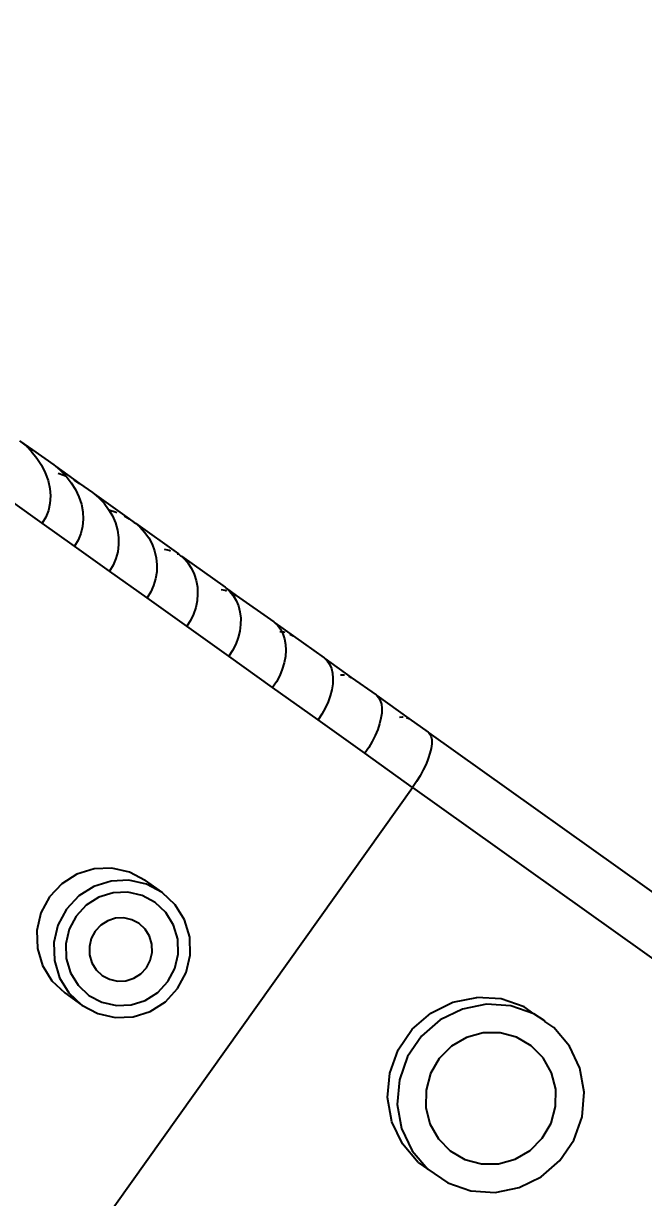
# Model space of a CAD drawing. Header units: metres. Extents: x 141303 to 146299, y 125960 to 127091.
# Drawn here: x 146022.0436 to 146022.1704, y 126150.8589 to 126151.0988 of the extents above; entities that cross this region are included whole.
import ezdxf

# ---------------------------------------------------------------- set-up
doc = ezdxf.new("R2010")
doc.units = ezdxf.units.M
doc.header["$MEASUREMENT"] = 0
for name, color, linetype in [('DIMENSION', 50, 'Continuous'), ('Edges', 7, 'Continuous'), ('FURNITURE', 6, 'Continuous')]:
    doc.layers.add(name, color=color, linetype=linetype)
doc.styles.get("Standard").update_dxf_attribs({"font": 'arial.ttf'})
doc.dimstyles.get("Standard").update_dxf_attribs({"dimtxt": 0.18, "dimasz": 0.18, "dimexe": 0.18, "dimexo": 0.0625, "dimgap": 0.09, "dimtad": 0, "dimtih": 1, "dimtoh": 1, "dimdec": 4, "dimzin": 0, "dimdsep": 46, "dimtxsty": 'Standard', "dimcen": 0.09, "dimadec": 0, "dimazin": 0, "dimtfac": 1, "dimtdec": 4, "dimtofl": 0, "dimtmove": 0, "dimatfit": 3, "dimfxl": 1, "dimtolj": 1, "dimtzin": 0, "dimarcsym": 0})

# ---------------------------------------------------------------- blocks, each defined once
blk = doc.blocks.new('ultrasound machine pl')
at = {"layer": 'Edges'}
for p, q in [((178.116, 92.8), (178.111, 92.72)), ((178.111, 92.72), (178.111, 92.696)), ((178.116, 92.8), (178.116, 92.613)), ((178.094, 92.617), (178.067, 92.517)), ((178.111, 92.696), (178.094, 92.617)), ((178.111, 92.696), (178.116, 92.613)), ((178.116, 92.613), (178.118, 92.309)), ((177.483, 92.022), (177.483, 92.445)), ((178.067, 92.517), (178.03, 92.423)), ((177.983, 92.335), (177.929, 92.257)), ((178.03, 92.423), (177.983, 92.335)), ((178.118, 92.309), (178.116, 92.285)), ((177.866, 92.187), (177.798, 92.129)), ((177.929, 92.257), (177.866, 92.187)), ((178.067, 92.209), (178.089, 92.141)), ((178.111, 92.21), (178.094, 92.113)), ((178.116, 92.285), (178.111, 92.21)), ((178.116, 92.285), (178.116, 91.937)), ((177.565, 92.029), (177.483, 92.022)), ((177.483, 91.557), (177.483, 92.022)), ((177.646, 92.049), (177.565, 92.029)), ((177.724, 92.083), (177.646, 92.049)), ((177.798, 92.129), (177.724, 92.083)), ((178.067, 92.02), (178.03, 91.932)), ((178.094, 92.113), (178.067, 92.02)), ((178.089, 92.141), (178.094, 92.113)), ((178.03, 91.932), (177.983, 91.85)), ((178.111, 92.013), (178.116, 91.937)), ((178.116, 91.937), (178.118, 91.748)), ((177.929, 91.776), (177.866, 91.712)), ((177.983, 91.85), (177.929, 91.776)), ((178.118, 91.748), (178.116, 91.726)), ((177.724, 91.614), (177.646, 91.582)), ((177.798, 91.657), (177.724, 91.614)), ((177.866, 91.712), (177.798, 91.657)), ((178.111, 91.657), (178.094, 91.567)), ((178.116, 91.726), (178.111, 91.657)), ((178.116, 91.726), (178.116, 91.219)), ((177.565, 91.563), (177.483, 91.557)), ((177.483, 91.052), (177.483, 91.557)), ((177.646, 91.582), (177.565, 91.563)), ((178.067, 91.481), (178.03, 91.399)), ((178.094, 91.567), (178.067, 91.481)), ((178.067, 91.464), (178.089, 91.403)), ((178.03, 91.399), (177.983, 91.324)), ((178.089, 91.403), (178.094, 91.381)), ((177.866, 91.196), (177.798, 91.145)), ((177.929, 91.255), (177.866, 91.196)), ((177.983, 91.324), (177.929, 91.255)), ((178.111, 91.287), (178.116, 91.219)), ((178.116, 91.219), (178.118, 91.147)), ((177.565, 91.058), (177.483, 91.052)), ((177.483, 90.511), (177.483, 91.052)), ((177.646, 91.076), (177.565, 91.058)), ((177.724, 91.105), (177.646, 91.076)), ((177.798, 91.145), (177.724, 91.105)), ((178.111, 91.063), (178.094, 90.981)), ((178.117, 91.129), (178.111, 91.063)), ((178.118, 91.147), (178.117, 91.129)), ((178.117, 91.129), (178.118, 90.508)), ((178.094, 90.981), (178.067, 90.903)), ((178.03, 90.828), (177.983, 90.759)), ((178.067, 90.903), (178.03, 90.828)), ((177.866, 90.642), (177.798, 90.596)), ((177.929, 90.696), (177.866, 90.642)), ((177.983, 90.759), (177.929, 90.696)), ((178.067, 90.679), (178.089, 90.625)), ((177.565, 90.516), (177.483, 90.511)), ((177.483, 89.936), (177.483, 90.511)), ((177.646, 90.532), (177.565, 90.516)), ((177.724, 90.559), (177.646, 90.532)), ((177.798, 90.596), (177.724, 90.559)), ((178.089, 90.625), (178.094, 90.607)), ((178.111, 90.523), (178.118, 90.508)), ((178.115, 90.477), (178.118, 90.508)), ((178.111, 90.433), (178.094, 90.359)), ((178.116, 90.463), (178.111, 90.433)), ((178.115, 90.477), (178.116, 90.463)), ((178.116, 90.463), (178.118, 89.836)), ((178.067, 90.288), (178.03, 90.221)), ((178.094, 90.359), (178.067, 90.288)), ((177.929, 90.103), (177.866, 90.054)), ((177.983, 90.159), (177.929, 90.103)), ((178.03, 90.221), (177.983, 90.159)), ((177.646, 89.955), (177.565, 89.941)), ((177.724, 89.979), (177.646, 89.955)), ((177.798, 90.012), (177.724, 89.979)), ((177.866, 90.054), (177.798, 90.012)), ((177.565, 89.941), (177.483, 89.936)), ((177.483, 89.33), (177.483, 89.936)), ((178.067, 89.86), (178.089, 89.814)), ((178.089, 89.814), (178.094, 89.798)), ((178.116, 89.82), (178.111, 89.769)), ((178.118, 89.836), (178.116, 89.82)), ((178.116, 89.82), (178.116, 89.674)), ((178.094, 89.704), (178.067, 89.642)), ((178.111, 89.769), (178.094, 89.704)), ((178.111, 89.726), (178.116, 89.674)), ((178.116, 89.674), (178.118, 89.134)), ((178.03, 89.582), (177.983, 89.528)), ((178.067, 89.642), (178.03, 89.582)), ((173.96, 89.407), (173.75, 89.379)), ((174.17, 89.379), (173.96, 89.407)), ((177.798, 89.398), (177.724, 89.369)), ((177.866, 89.435), (177.798, 89.398)), ((177.929, 89.478), (177.866, 89.435)), ((177.983, 89.528), (177.929, 89.478)), ((173.554, 89.299), (173.386, 89.172)), ((173.75, 89.379), (173.554, 89.299)), ((174.365, 89.299), (174.17, 89.379)), ((174.533, 89.172), (174.365, 89.299)), ((177.565, 89.335), (177.483, 89.33)), ((177.483, 88.699), (177.483, 89.33)), ((177.646, 89.348), (177.565, 89.335)), ((177.724, 89.369), (177.646, 89.348)), ((173.386, 89.172), (173.258, 89.006)), ((173.75, 89.134), (173.554, 89.054)), ((173.96, 89.161), (173.75, 89.134)), ((174.17, 89.134), (173.96, 89.161)), ((174.365, 89.054), (174.17, 89.134)), ((174.662, 89.006), (174.533, 89.172)), ((178.118, 89.134), (178.116, 89.12)), ((173.258, 89.006), (173.177, 88.812)), ((173.554, 89.054), (173.386, 88.926)), ((173.786, 88.999), (173.625, 88.933)), ((173.96, 89.021), (173.786, 88.999)), ((174.133, 88.999), (173.96, 89.021)), ((174.294, 88.933), (174.133, 88.999)), ((174.533, 88.926), (174.365, 89.054)), ((174.743, 88.812), (174.662, 89.006)), ((178.067, 89.012), (178.079, 88.991)), ((178.079, 88.991), (178.067, 88.967)), ((178.094, 89.021), (178.079, 88.991)), ((178.079, 88.991), (178.089, 88.973)), ((178.111, 89.077), (178.094, 89.021)), ((178.116, 89.12), (178.111, 89.077)), ((178.116, 89.12), (178.116, 88.856)), ((173.386, 88.926), (173.258, 88.76)), ((173.625, 88.933), (173.486, 88.827)), ((174.433, 88.827), (174.294, 88.933)), ((174.662, 88.76), (174.533, 88.926)), ((177.983, 88.868), (177.929, 88.826)), ((178.03, 88.916), (177.983, 88.868)), ((178.067, 88.967), (178.03, 88.916)), ((178.089, 88.973), (178.094, 88.96)), ((178.111, 88.9), (178.116, 88.856)), ((178.116, 88.856), (178.118, 88.406)), ((173.177, 88.812), (173.149, 88.605)), ((173.258, 88.76), (173.177, 88.567)), ((173.486, 88.827), (173.38, 88.69)), ((173.848, 88.724), (173.758, 88.687)), ((173.945, 88.737), (173.848, 88.724)), ((174.042, 88.724), (173.945, 88.737)), ((174.132, 88.687), (174.042, 88.724)), ((174.539, 88.69), (174.433, 88.827)), ((174.743, 88.567), (174.662, 88.76)), ((174.77, 88.605), (174.743, 88.812)), ((177.646, 88.713), (177.565, 88.702)), ((177.724, 88.732), (177.646, 88.713)), ((177.798, 88.757), (177.724, 88.732)), ((177.866, 88.788), (177.798, 88.757)), ((177.929, 88.826), (177.866, 88.788)), ((173.149, 88.605), (173.149, 88.359)), ((173.38, 88.69), (173.313, 88.53)), ((173.681, 88.629), (173.621, 88.552)), ((173.758, 88.687), (173.681, 88.629)), ((174.209, 88.629), (174.132, 88.687)), ((174.269, 88.552), (174.209, 88.629)), ((174.606, 88.53), (174.539, 88.69)), ((174.77, 88.605), (174.77, 88.359)), ((177.565, 88.702), (177.483, 88.699)), ((177.483, 88.044), (177.483, 88.699)), ((173.177, 88.567), (173.149, 88.359)), ((173.313, 88.53), (173.29, 88.359)), ((173.584, 88.463), (173.571, 88.367)), ((173.621, 88.552), (173.584, 88.463)), ((174.306, 88.463), (174.269, 88.552)), ((174.319, 88.367), (174.306, 88.463)), ((174.629, 88.359), (174.606, 88.53)), ((174.77, 88.359), (174.743, 88.567)), ((173.149, 88.359), (173.177, 88.151)), ((173.29, 88.359), (173.313, 88.188)), ((173.571, 88.367), (173.584, 88.271)), ((174.306, 88.271), (174.319, 88.367)), ((174.606, 88.188), (174.629, 88.359)), ((174.743, 88.151), (174.77, 88.359)), ((178.094, 88.312), (178.067, 88.267)), ((178.111, 88.359), (178.094, 88.312)), ((178.116, 88.395), (178.111, 88.359)), ((178.118, 88.406), (178.116, 88.395)), ((178.116, 88.395), (178.116, 88.015)), ((173.313, 88.188), (173.38, 88.028)), ((173.584, 88.271), (173.621, 88.182)), ((173.621, 88.182), (173.681, 88.106)), ((174.209, 88.106), (174.269, 88.182)), ((174.269, 88.182), (174.306, 88.271)), ((174.539, 88.028), (174.606, 88.188)), ((177.983, 88.185), (177.929, 88.15)), ((178.03, 88.225), (177.983, 88.185)), ((178.067, 88.267), (178.03, 88.225)), ((173.177, 88.151), (173.258, 87.958)), ((173.38, 88.028), (173.486, 87.891)), ((173.681, 88.106), (173.758, 88.047)), ((173.758, 88.047), (173.848, 88.01)), ((174.042, 88.01), (174.132, 88.047)), ((174.132, 88.047), (174.209, 88.106)), ((174.433, 87.891), (174.539, 88.028)), ((174.662, 87.958), (174.743, 88.151)), ((177.565, 88.047), (177.483, 88.044)), ((177.483, 87.37), (177.483, 88.044)), ((177.646, 88.056), (177.565, 88.047)), ((177.724, 88.071), (177.646, 88.056)), ((177.798, 88.092), (177.724, 88.071)), ((177.866, 88.118), (177.798, 88.092)), ((177.929, 88.15), (177.866, 88.118)), ((178.067, 88.138), (178.089, 88.107)), ((178.089, 88.107), (178.094, 88.097)), ((178.111, 88.049), (178.116, 88.015)), ((173.258, 87.958), (173.386, 87.792)), ((173.486, 87.891), (173.625, 87.786)), ((173.848, 88.01), (173.945, 87.997)), ((173.945, 87.997), (174.042, 88.01)), ((174.294, 87.786), (174.433, 87.891)), ((174.533, 87.792), (174.662, 87.958)), ((178.116, 88.015), (178.118, 87.658)), ((173.386, 87.792), (173.554, 87.664)), ((173.625, 87.786), (173.786, 87.719)), ((174.133, 87.719), (174.294, 87.786)), ((174.365, 87.664), (174.533, 87.792)), ((173.554, 87.664), (173.75, 87.584)), ((173.786, 87.719), (173.96, 87.697)), ((173.96, 87.697), (174.133, 87.719)), ((174.17, 87.584), (174.365, 87.664)), ((178.111, 87.62), (178.094, 87.583)), ((178.116, 87.649), (178.111, 87.62)), ((178.118, 87.658), (178.116, 87.649)), ((178.116, 87.649), (178.116, 87.187)), ((173.75, 87.584), (173.96, 87.557)), ((173.96, 87.557), (174.17, 87.584)), ((177.983, 87.482), (177.929, 87.454)), ((178.03, 87.513), (177.983, 87.482)), ((178.067, 87.547), (178.03, 87.513)), ((178.094, 87.583), (178.067, 87.547)), ((177.565, 87.372), (177.483, 87.37)), ((177.483, 86.681), (177.483, 87.37)), ((177.646, 87.38), (177.565, 87.372)), ((177.724, 87.392), (177.646, 87.38)), ((177.798, 87.408), (177.724, 87.392)), ((177.866, 87.429), (177.798, 87.408)), ((177.929, 87.454), (177.866, 87.429)), ((178.067, 87.284), (178.089, 87.26)), ((178.089, 87.26), (178.094, 87.251)), ((178.111, 87.214), (178.116, 87.187)), ((178.116, 87.187), (178.118, 86.907)), ((178.03, 86.793), (177.983, 86.769)), ((178.067, 86.82), (178.03, 86.793)), ((178.094, 86.848), (178.067, 86.82)), ((178.111, 86.877), (178.094, 86.848)), ((178.116, 86.899), (178.111, 86.877)), ((178.118, 86.907), (178.116, 86.899)), ((178.116, 86.899), (178.116, 83.188)), ((135.243, 86.681), (177.483, 86.681)), ((177.565, 86.683), (177.483, 86.681)), ((177.483, 86.681), (177.483, 56.562)), ((177.646, 86.688), (177.565, 86.683)), ((177.724, 86.698), (177.646, 86.688)), ((177.798, 86.711), (177.724, 86.698)), ((177.866, 86.727), (177.798, 86.711)), ((177.929, 86.747), (177.866, 86.727)), ((177.983, 86.769), (177.929, 86.747)), ((174.599, 84.953), (174.878, 85.033)), ((174.878, 85.033), (175.169, 85.038)), ((175.169, 85.038), (175.451, 84.97)), ((174.35, 84.806), (174.599, 84.953)), ((174.878, 84.894), (174.599, 84.814)), ((175.169, 84.9), (174.878, 84.894)), ((175.451, 84.832), (175.169, 84.9)), ((175.451, 84.97), (175.706, 84.833)), ((174.149, 84.6), (174.35, 84.806)), ((174.599, 84.814), (174.35, 84.667)), ((175.706, 84.694), (175.451, 84.832)), ((175.706, 84.833), (175.915, 84.636)), ((174.009, 84.35), (174.149, 84.6)), ((174.35, 84.667), (174.149, 84.461)), ((175.076, 84.578), (174.873, 84.56)), ((175.276, 84.545), (175.076, 84.578)), ((175.915, 84.497), (175.706, 84.694)), ((176.066, 84.392), (175.915, 84.636)), ((174.149, 84.461), (174.009, 84.211)), ((174.683, 84.49), (174.516, 84.375)), ((174.873, 84.56), (174.683, 84.49)), ((175.461, 84.461), (175.276, 84.545)), ((175.618, 84.334), (175.461, 84.461)), ((176.066, 84.253), (175.915, 84.497)), ((173.939, 84.073), (174.009, 84.35)), ((174.516, 84.375), (174.387, 84.222)), ((175.735, 84.171), (175.618, 84.334)), ((176.147, 84.118), (176.066, 84.392)), ((174.009, 84.211), (173.939, 83.935)), ((174.387, 84.222), (174.302, 84.04)), ((175.806, 83.984), (175.735, 84.171)), ((176.147, 83.979), (176.066, 84.253)), ((173.939, 84.073), (173.939, 83.935)), ((174.302, 84.04), (174.267, 83.844)), ((176.147, 83.979), (176.147, 84.118)), ((173.939, 83.935), (173.945, 83.65)), ((175.825, 83.785), (175.806, 83.984)), ((176.153, 83.833), (176.147, 83.979)), ((174.267, 83.844), (174.286, 83.645)), ((175.791, 83.589), (175.825, 83.785)), ((176.15, 83.822), (176.153, 83.833)), ((176.153, 83.694), (176.15, 83.822)), ((173.945, 83.65), (174.026, 83.376)), ((174.286, 83.645), (174.357, 83.458)), ((176.083, 83.418), (176.153, 83.694)), ((175.706, 83.407), (175.791, 83.589)), ((174.026, 83.376), (174.177, 83.132)), ((174.357, 83.458), (174.474, 83.295)), ((175.576, 83.254), (175.706, 83.407)), ((175.943, 83.168), (176.083, 83.418)), ((174.474, 83.295), (174.631, 83.168)), ((175.41, 83.138), (175.576, 83.254)), ((174.177, 83.132), (174.387, 82.935)), ((174.631, 83.168), (174.816, 83.084)), ((174.816, 83.084), (175.016, 83.051)), ((175.016, 83.051), (175.219, 83.069)), ((175.219, 83.069), (175.41, 83.138)), ((175.742, 82.962), (175.943, 83.168)), ((174.387, 82.935), (174.641, 82.797)), ((175.493, 82.815), (175.742, 82.962)), ((174.641, 82.797), (174.924, 82.729)), ((175.214, 82.735), (175.493, 82.815)), ((174.924, 82.729), (175.214, 82.735))]:
    blk.add_line(p, q, dxfattribs=at)
blk = doc.blocks.new('*D335')
at = {"layer": 'Defpoints', "color": 0, "transparency": 16777216}
for p in [(146035.38572, 126167.7902), (146037.35398, 126166.37152), (146018.42724, 126144.26211)]:
    blk.add_point(p, dxfattribs=at)
at = {"layer": 'DIMENSION', "color": 0, "lineweight": -2, "transparency": 16777216}
for p, q in [((146035.43642, 126167.75365), (146037.5, 126166.26627)), ((146037.24873, 126166.2255), (146029.00585, 126154.78938)), ((146020.50074, 126142.98946), (146028.74363, 126154.42558)), ((146018.47794, 126144.22557), (146020.54152, 126142.73819))]:
    blk.add_line(p, q, dxfattribs=at)
at = {"layer": 'DIMENSION', "color": 0, "transparency": 16777216}
for points in [[(146037.22439, 126166.24304), (146037.27307, 126166.20796), (146037.35398, 126166.37152)], [(146020.47641, 126143.007), (146020.52508, 126142.97192), (146020.3955, 126142.84344)]]:
    blk.add_solid(points, dxfattribs=at)
at = {"layer": 'DIMENSION', "color": 0, "transparency": 16777216, "insert": (146028.87474, 126154.60748), "char_height": 0.18, "attachment_point": 5}
blk.add_mtext('\\A1;29.0028', dxfattribs=at)

msp = doc.modelspace()

# ---------------------------------------------------------------- block references
at = {"layer": 'FURNITURE', "xscale": 0.01741392623643738, "yscale": 0.01741392623643738, "zscale": 0.01741392623643738, "rotation": 54.51050912069492}
msp.add_blockref('ultrasound machine pl', (146021.55792, 126147.5499), dxfattribs=at)

# ---------------------------------------------------------------- dimensions: what is measured, and where the dimension line sits
at = {"layer": 'DIMENSION'}
dim = msp.add_aligned_dim(p1=(146018.42724, 126144.26211), p2=(146035.38572, 126167.7902), distance=-2.42625, dimstyle='Standard', dxfattribs=at)
dim.commit()
dim.dimension.update_dxf_attribs({"geometry": '*D335', "text_midpoint": (146028.87474, 126154.60748)})

doc.saveas('drawing.dxf')
